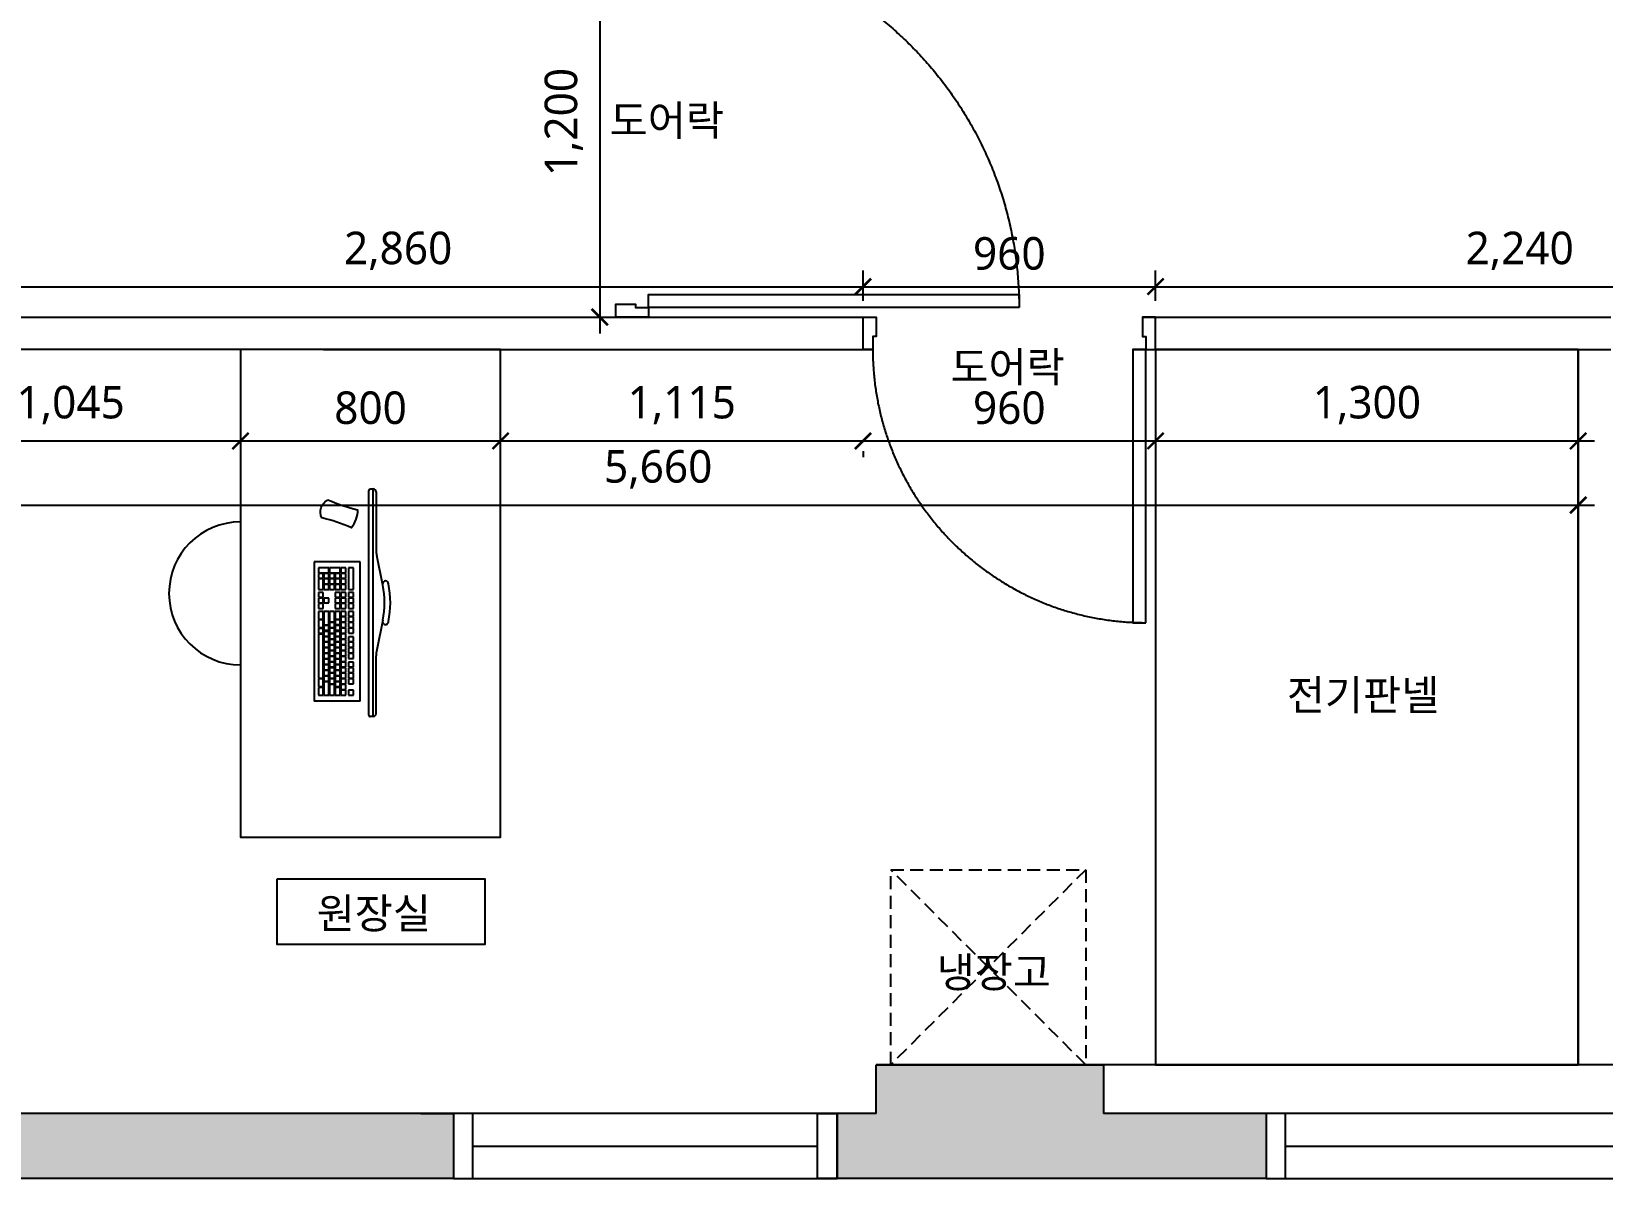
# Model space of a CAD drawing. Header units: metres. Extents: x 11578468 to 47831421, y -58341524 to -14256839.
# Drawn here: x 23907524 to 23912357, y -29118814 to -29115286 of the extents above; entities that cross this region are included whole.
import ezdxf
from ezdxf.enums import TextEntityAlignment as Align

# ---------------------------------------------------------------- set-up
doc = ezdxf.new("R2010")
doc.units = ezdxf.units.M
doc.header["$LTSCALE"] = 50
doc.header["$MEASUREMENT"] = 0
doc.linetypes.add('CENTER2', pattern=[28.575, 19.05, -3.175, 3.175, -3.175])
doc.linetypes.add('DH-HID2', pattern=[1.2, 0.8, -0.4])
doc.layers.get('0').update_dxf_attribs({"linetype": 'CONTINUOUS'})
doc.layers.get('DEFPOINTS').update_dxf_attribs({"linetype": 'CONTINUOUS'})
for name, color, linetype in [('0-ELC TEXT', 7, 'CONTINUOUS'), ('3.기호.계단선', 30, 'CONTINUOUS'), ('FU-FURM', 251, 'DH-HID2'), ('S-DIM', 7, 'CONTINUOUS'), ('wall', 3, 'CONTINUOUS'), ('WIN', 4, 'CONTINUOUS'), ('家具', 251, 'CONTINUOUS')]:
    doc.layers.add(name, color=color, linetype=linetype)
doc.layers.add('ha', color=8, linetype='CONTINUOUS', lineweight=5)
doc.styles.add('HY 울릉도 L', font='malgun.ttf')
doc.styles.add('맑은 고딕', font='malgun.ttf')
doc.dimstyles.new('사본 50', dxfattribs={"dimscale": 50, "dimtxt": 2, "dimasz": 1, "dimexe": 1, "dimexo": 1, "dimgap": 1, "dimtad": 1, "dimdec": 0, "dimrnd": 0.05, "dimdsep": 46, "dimlunit": 6, "dimtxsty": 'HY 울릉도 L', "dimblk": 'ARCHTICK', "dimcen": 2.5, "dimdle": 1, "dimclrd": 133, "dimclre": 133, "dimclrt": 30, "dimadec": 0, "dimazin": 0, "dimtfac": 1, "dimtdec": 0, "dimtix": 1, "dimtmove": 2, "dimatfit": 3, "dimldrblk": 'ARCHTICK', "dimfxl": 1, "dimlwd": -1, "dimlwe": -1, "dimarcsym": 0})

# ---------------------------------------------------------------- blocks, each defined once
blk = doc.blocks.new('*U356')
at = {"layer": 'WIN', "linetype": 'Continuous'}
blk.add_line((60, 100), (1120, 100), dxfattribs=at)
for points in [[(0, 0), (1180, 0), (1180, 200), (0, 200)], [(0, 0), (60, 0), (60, 200), (0, 200)], [(1180, 0), (1120, 0), (1120, 200), (1180, 200)]]:
    blk.add_lwpolyline(points, close=True, dxfattribs=at)
blk = doc.blocks.new('*U1959')
at = {"layer": 'WIN', "linetype": 'Continuous'}
blk.add_line((60, 100), (1090, 100), dxfattribs=at)
for points in [[(0, 0), (1150, 0), (1150, 200), (0, 200)], [(0, 0), (60, 0), (60, 200), (0, 200)], [(1150, 0), (1090, 0), (1090, 200), (1150, 200)]]:
    blk.add_lwpolyline(points, close=True, dxfattribs=at)
blk = doc.blocks.new('sdagdgds')
at = {"layer": 'ha', "transparency": 33554687}
h = blk.add_hatch(color=256, dxfattribs=at)
h.dxf.hatch_style = 1
h.paths.add_polyline_path([(23725502, -29128457), (23728302, -29128457), (23728302, -29132607), (23728502, -29132607), (23728502, -29128257), (23728302, -29128257), (23725302, -29128257), (23725302, -29132557), (23725502, -29132557)])
h.paths.add_polyline_path([(23728502, -29133657), (23728302, -29133657), (23728302, -29133757), (23725502, -29133757), (23725502, -29133657), (23725302, -29133657), (23725302, -29133757), (23724848.0976572, -29133757), (23724752, -29133757), (23724752, -29136507), (23725152, -29136507), (23725152, -29137657), (23725352, -29137657), (23725352, -29137507), (23727752, -29137507), (23727952, -29137507), (23727952, -29137307), (23725352, -29137307), (23725352, -29136507), (23727052, -29136507), (23727052, -29136707), (23727252, -29136707), (23727252, -29136507), (23727252, -29135757), (23727252, -29135707), (23727052, -29135707), (23727052, -29135757), (23727052, -29136307), (23725352, -29136307), (23724952, -29136307), (23724952, -29133957), (23727052, -29133957), (23727052, -29134507), (23727252, -29134507), (23727252, -29133957), (23728502, -29133957)])
h.paths.add_polyline_path([(23727952, -29138607), (23727752, -29138607), (23727752, -29139637), (23725352, -29139637), (23725352, -29139457), (23725152, -29139457), (23725152, -29140057), (23725352, -29140057), (23725352, -29139837), (23727752, -29139837), (23727752, -29139907), (23727952, -29139907), (23727952, -29139837)])
h.paths.add_polyline_path([(23727952, -29141007), (23727752, -29141007), (23727752, -29142007), (23725352, -29142007), (23725352, -29141857), (23725152, -29141857), (23725152, -29144557), (23725652, -29144557), (23725652, -29144657), (23729552, -29144657), (23729552, -29144457), (23725852, -29144457), (23725852, -29144357), (23725352, -29144357), (23725352, -29142207), (23727952, -29142207)])
h.paths.add_polyline_path([(23731552, -29144307), (23730852, -29144307), (23730852, -29144457), (23730732, -29144457), (23730732, -29144657), (23732052, -29144657), (23732052, -29144457), (23731552, -29144457)])
h.paths.add_polyline_path([(23739502, -29144457), (23736702, -29144457), (23736702, -29144307), (23736002, -29144307), (23736002, -29144457), (23733202, -29144457), (23733202, -29144657), (23739502, -29144657)])
h.paths.add_polyline_path([(23745902, -29143307), (23745702, -29143307), (23745702, -29144457), (23744702, -29144457), (23744702, -29144307), (23744002, -29144307), (23744002, -29144457), (23743102, -29144457), (23743102, -29144657), (23745902, -29144657)])
h.paths.add_polyline_path([(23745902, -29133157), (23745702, -29133157), (23745702, -29139657), (23745902, -29139657)])
h.paths.add_polyline_path([(23745902, -29140857), (23745702, -29140857), (23745702, -29142157), (23745902, -29142157)])
h.paths.add_polyline_path([(23744602, -29136307), (23743902, -29136307), (23743902, -29136657), (23744602, -29136657)])
h.paths.add_polyline_path([(23736702, -29136307), (23736002, -29136307), (23736002, -29136657), (23736702, -29136657)])
h.paths.add_polyline_path([(23731602, -29136307), (23730902, -29136307), (23730902, -29136657), (23731602, -29136657)])
h.paths.add_polyline_path([(23745902, -29130707), (23745702, -29130707), (23745702, -29131957), (23745902, -29131957)])
h.paths.add_polyline_path([(23745902, -29128257), (23743802, -29128257), (23743802, -29128457), (23743802, -29128707), (23744502, -29128707), (23744502, -29128457), (23745702, -29128457), (23745702, -29129607), (23745902, -29129607)])
h.paths.add_polyline_path([(23731602, -29128457), (23731602, -29128257), (23730902, -29128257), (23730902, -29130107), (23731102, -29130107), (23731102, -29128707), (23731602, -29128707)])
h.paths.add_polyline_path([(23736702, -29128257), (23736002, -29128257), (23736002, -29128457), (23736002, -29128707), (23736702, -29128707), (23736702, -29128457)])
at = {"layer": 'wall'}
for p, q in [((23730852, -29144457), (23730852, -29144307)), ((23730852, -29144307), (23731552, -29144307)), ((23731552, -29144307), (23731552, -29144457)), ((23729552, -29144457), (23725852, -29144457)), ((23729552, -29144457), (23729552, -29144657)), ((23730852, -29144457), (23730732, -29144457)), ((23730732, -29144457), (23730732, -29144657)), ((23732052, -29144457), (23731552, -29144457)), ((23732052, -29144457), (23732052, -29144657)), ((23729552, -29144657), (23725652, -29144657)), ((23732052, -29144657), (23730732, -29144657))]:
    blk.add_line(p, q, dxfattribs=at)
at = {"layer": 'WIN', "linetype": 'Continuous'}
for name, p in [('*U356', (23729552, -29144657)), ('*U1959', (23732052, -29144657))]:
    blk.add_blockref(name, p, dxfattribs=at)
blk = doc.blocks.new('*U617')
at = {"layer": 'WIN', "linetype": 'Continuous', "transparency": 33554687}
for points in [[(30, 1040), (30, 200), (70, 200), (70, 1040)], [(0, 200), (0, 100), (40, 100), (40, 160), (30, 160), (30, 200)], [(900, 200), (900, 100), (860, 100), (860, 160), (870, 160), (870, 200)]]:
    blk.add_lwpolyline(points, close=True, dxfattribs=at)
at = {"layer": 'WIN', "linetype": 'CENTER2', "ltscale": 20, "transparency": 33554687}
blk.add_arc((30, 200), 840, 0, 90, dxfattribs=at)
blk = doc.blocks.new('374982739')
for p, q in [((23848107.6, -29101178.4), (23848107.6, -29101356.3)), ((23848116.6, -29101169.4), (23848116.6, -29101169.4)), ((23848116.6, -29101169.4), (23848125.6, -29101169.4)), ((23848130.1, -29101173.9), (23848130.1, -29101864.9)), ((23848156.4, -29101216.2), (23848298.1, -29101216.2)), ((23848156.4, -29101216.2), (23848156.4, -29101644.8)), ((23848177.1, -29101235.2), (23848177.1, -29101250.4)), ((23848192.2, -29101235.2), (23848177.1, -29101235.2)), ((23848192.2, -29101250.4), (23848192.2, -29101235.2)), ((23848200.9, -29101235.2), (23848200.9, -29101250.4)), ((23848216, -29101235.2), (23848200.9, -29101235.2)), ((23848216, -29101250.4), (23848216, -29101235.2)), ((23848218.2, -29101235.2), (23848218.2, -29101259)), ((23848233.3, -29101235.2), (23848218.2, -29101235.2)), ((23848233.3, -29101259), (23848233.3, -29101235.2)), ((23848235.5, -29101235.2), (23848235.5, -29101267.7)), ((23848250.7, -29101235.2), (23848235.5, -29101235.2)), ((23848250.7, -29101267.7), (23848250.7, -29101235.2)), ((23848252.8, -29101235.2), (23848252.8, -29101276.4)), ((23848268, -29101235.2), (23848252.8, -29101235.2)), ((23848268, -29101276.4), (23848268, -29101235.2)), ((23848270.1, -29101235.2), (23848270.1, -29101259)), ((23848285.3, -29101235.2), (23848270.1, -29101235.2)), ((23848285.3, -29101259), (23848285.3, -29101235.2)), ((23848298.1, -29101644.8), (23848298.1, -29101216.2)), ((23848177.1, -29101250.4), (23848192.2, -29101250.4)), ((23848177.1, -29101269.9), (23848177.1, -29101285)), ((23848192.2, -29101269.9), (23848177.1, -29101269.9)), ((23848177.1, -29101285), (23848192.2, -29101285)), ((23848177.1, -29101287.2), (23848177.1, -29101302.3)), ((23848192.2, -29101287.2), (23848177.1, -29101287.2)), ((23848192.2, -29101285), (23848192.2, -29101269.9)), ((23848192.2, -29101302.3), (23848192.2, -29101287.2)), ((23848200.9, -29101250.4), (23848216, -29101250.4)), ((23848216, -29101252.6), (23848200.9, -29101252.6)), ((23848200.9, -29101252.6), (23848200.9, -29101267.7)), ((23848200.9, -29101267.7), (23848216, -29101267.7)), ((23848216, -29101269.9), (23848200.9, -29101269.9)), ((23848200.9, -29101269.9), (23848200.9, -29101285)), ((23848200.9, -29101285), (23848216, -29101285)), ((23848200.9, -29101287.2), (23848200.9, -29101302.3)), ((23848216, -29101287.2), (23848200.9, -29101287.2)), ((23848216, -29101267.7), (23848216, -29101252.6)), ((23848216, -29101285), (23848216, -29101269.9)), ((23848216, -29101302.3), (23848216, -29101287.2)), ((23848218.2, -29101259), (23848233.3, -29101259)), ((23848218.2, -29101261.2), (23848218.2, -29101276.4)), ((23848233.3, -29101261.2), (23848218.2, -29101261.2)), ((23848218.2, -29101276.4), (23848233.3, -29101276.4)), ((23848218.2, -29101278.5), (23848218.2, -29101293.7)), ((23848233.3, -29101278.5), (23848218.2, -29101278.5)), ((23848218.2, -29101293.7), (23848233.3, -29101293.7)), ((23848218.2, -29101295.8), (23848218.2, -29101311)), ((23848233.3, -29101295.8), (23848218.2, -29101295.8)), ((23848233.3, -29101276.4), (23848233.3, -29101261.2)), ((23848233.3, -29101293.7), (23848233.3, -29101278.5)), ((23848233.3, -29101311), (23848233.3, -29101295.8)), ((23848235.5, -29101267.7), (23848250.7, -29101267.7)), ((23848235.5, -29101269.9), (23848235.5, -29101285)), ((23848250.7, -29101269.9), (23848235.5, -29101269.9)), ((23848235.5, -29101285), (23848250.7, -29101285)), ((23848235.5, -29101287.2), (23848235.5, -29101302.3)), ((23848250.7, -29101287.2), (23848235.5, -29101287.2)), ((23848250.7, -29101285), (23848250.7, -29101269.9)), ((23848250.7, -29101302.3), (23848250.7, -29101287.2)), ((23848252.8, -29101276.4), (23848268, -29101276.4)), ((23848252.8, -29101278.5), (23848252.8, -29101293.7)), ((23848268, -29101278.5), (23848252.8, -29101278.5)), ((23848252.8, -29101293.7), (23848268, -29101293.7)), ((23848252.8, -29101295.8), (23848252.8, -29101311)), ((23848268, -29101295.8), (23848252.8, -29101295.8)), ((23848268, -29101293.7), (23848268, -29101278.5)), ((23848268, -29101311), (23848268, -29101295.8)), ((23848270.1, -29101259), (23848285.3, -29101259)), ((23848270.1, -29101261.2), (23848270.1, -29101285)), ((23848285.3, -29101261.2), (23848270.1, -29101261.2)), ((23848270.1, -29101285), (23848285.3, -29101285)), ((23848270.1, -29101287.2), (23848270.1, -29101423.5)), ((23848285.3, -29101287.2), (23848270.1, -29101287.2)), ((23848285.3, -29101285), (23848285.3, -29101261.2)), ((23848285.3, -29101423.5), (23848285.3, -29101287.2)), ((23848177.1, -29101302.3), (23848192.2, -29101302.3)), ((23848177.1, -29101304.5), (23848177.1, -29101319.6)), ((23848192.2, -29101304.5), (23848177.1, -29101304.5)), ((23848177.1, -29101319.6), (23848192.2, -29101319.6)), ((23848177.1, -29101321.8), (23848177.1, -29101337)), ((23848192.2, -29101321.8), (23848177.1, -29101321.8)), ((23848177.1, -29101337), (23848192.2, -29101337)), ((23848192.2, -29101319.6), (23848192.2, -29101304.5)), ((23848192.2, -29101337), (23848192.2, -29101321.8)), ((23848200.9, -29101302.3), (23848216, -29101302.3)), ((23848216, -29101304.5), (23848200.9, -29101304.5)), ((23848200.9, -29101304.5), (23848200.9, -29101319.6)), ((23848200.9, -29101319.6), (23848216, -29101319.6)), ((23848216, -29101321.8), (23848200.9, -29101321.8)), ((23848200.9, -29101321.8), (23848200.9, -29101337)), ((23848200.9, -29101337), (23848216, -29101337)), ((23848200.9, -29101339.1), (23848200.9, -29101354.3)), ((23848216, -29101339.1), (23848200.9, -29101339.1)), ((23848216, -29101319.6), (23848216, -29101304.5)), ((23848216, -29101337), (23848216, -29101321.8)), ((23848216, -29101354.3), (23848216, -29101339.1)), ((23848218.2, -29101311), (23848233.3, -29101311)), ((23848218.2, -29101313.2), (23848218.2, -29101328.3)), ((23848233.3, -29101313.2), (23848218.2, -29101313.2)), ((23848218.2, -29101328.3), (23848233.3, -29101328.3)), ((23848218.2, -29101330.5), (23848218.2, -29101345.6)), ((23848233.3, -29101330.5), (23848218.2, -29101330.5)), ((23848218.2, -29101345.6), (23848233.3, -29101345.6)), ((23848233.3, -29101328.3), (23848233.3, -29101313.2)), ((23848233.3, -29101345.6), (23848233.3, -29101330.5)), ((23848235.5, -29101302.3), (23848250.7, -29101302.3)), ((23848250.7, -29101304.5), (23848235.5, -29101304.5)), ((23848235.5, -29101304.5), (23848235.5, -29101319.6)), ((23848235.5, -29101319.6), (23848250.7, -29101319.6)), ((23848250.7, -29101321.8), (23848235.5, -29101321.8)), ((23848235.5, -29101321.8), (23848235.5, -29101337)), ((23848235.5, -29101337), (23848250.7, -29101337)), ((23848235.5, -29101339.1), (23848235.5, -29101354.3)), ((23848250.7, -29101339.1), (23848235.5, -29101339.1)), ((23848250.7, -29101319.6), (23848250.7, -29101304.5)), ((23848250.7, -29101337), (23848250.7, -29101321.8)), ((23848250.7, -29101354.3), (23848250.7, -29101339.1)), ((23848252.8, -29101311), (23848268, -29101311)), ((23848252.8, -29101313.2), (23848252.8, -29101328.3)), ((23848268, -29101313.2), (23848252.8, -29101313.2)), ((23848252.8, -29101328.3), (23848268, -29101328.3)), ((23848252.8, -29101330.5), (23848252.8, -29101345.6)), ((23848268, -29101330.5), (23848252.8, -29101330.5)), ((23848252.8, -29101345.6), (23848268, -29101345.6)), ((23848268, -29101328.3), (23848268, -29101313.2)), ((23848268, -29101345.6), (23848268, -29101330.5)), ((23848087.2, -29101465.3), (23848105.8, -29101374.3)), ((23848177.1, -29101347.8), (23848177.1, -29101362.9)), ((23848192.2, -29101347.8), (23848177.1, -29101347.8)), ((23848177.1, -29101362.9), (23848192.2, -29101362.9)), ((23848177.1, -29101365.1), (23848177.1, -29101380.3)), ((23848192.2, -29101365.1), (23848177.1, -29101365.1)), ((23848177.1, -29101380.3), (23848192.2, -29101380.3)), ((23848192.2, -29101382.4), (23848177.1, -29101382.4)), ((23848177.1, -29101382.4), (23848177.1, -29101397.6)), ((23848192.2, -29101362.9), (23848192.2, -29101347.8)), ((23848192.2, -29101380.3), (23848192.2, -29101365.1)), ((23848192.2, -29101397.6), (23848192.2, -29101382.4)), ((23848200.9, -29101354.3), (23848216, -29101354.3)), ((23848200.9, -29101356.4), (23848200.9, -29101371.6)), ((23848216, -29101356.4), (23848200.9, -29101356.4)), ((23848200.9, -29101371.6), (23848216, -29101371.6)), ((23848200.9, -29101373.8), (23848200.9, -29101388.9)), ((23848216, -29101373.8), (23848200.9, -29101373.8)), ((23848200.9, -29101388.9), (23848216, -29101388.9)), ((23848200.9, -29101391.1), (23848200.9, -29101406.2)), ((23848216, -29101391.1), (23848200.9, -29101391.1)), ((23848216, -29101371.6), (23848216, -29101356.4)), ((23848216, -29101388.9), (23848216, -29101373.8)), ((23848216, -29101406.2), (23848216, -29101391.1)), ((23848233.3, -29101347.8), (23848218.2, -29101347.8)), ((23848218.2, -29101347.8), (23848218.2, -29101362.9)), ((23848218.2, -29101362.9), (23848233.3, -29101362.9)), ((23848218.2, -29101365.1), (23848218.2, -29101380.3)), ((23848233.3, -29101365.1), (23848218.2, -29101365.1)), ((23848218.2, -29101380.3), (23848233.3, -29101380.3)), ((23848233.3, -29101382.4), (23848218.2, -29101382.4)), ((23848218.2, -29101382.4), (23848218.2, -29101397.6)), ((23848233.3, -29101362.9), (23848233.3, -29101347.8)), ((23848233.3, -29101380.3), (23848233.3, -29101365.1)), ((23848233.3, -29101397.6), (23848233.3, -29101382.4)), ((23848235.5, -29101354.3), (23848250.7, -29101354.3)), ((23848235.5, -29101356.4), (23848235.5, -29101371.6)), ((23848250.7, -29101356.4), (23848235.5, -29101356.4)), ((23848235.5, -29101371.6), (23848250.7, -29101371.6)), ((23848235.5, -29101373.8), (23848235.5, -29101388.9)), ((23848250.7, -29101373.8), (23848235.5, -29101373.8)), ((23848235.5, -29101388.9), (23848250.7, -29101388.9)), ((23848250.7, -29101391.1), (23848235.5, -29101391.1)), ((23848235.5, -29101391.1), (23848235.5, -29101406.2)), ((23848250.7, -29101371.6), (23848250.7, -29101356.4)), ((23848250.7, -29101388.9), (23848250.7, -29101373.8)), ((23848250.7, -29101406.2), (23848250.7, -29101391.1)), ((23848252.8, -29101347.8), (23848252.8, -29101362.9)), ((23848268, -29101347.8), (23848252.8, -29101347.8)), ((23848252.8, -29101362.9), (23848268, -29101362.9)), ((23848252.8, -29101365.1), (23848252.8, -29101380.3)), ((23848268, -29101365.1), (23848252.8, -29101365.1)), ((23848252.8, -29101380.3), (23848268, -29101380.3)), ((23848252.8, -29101382.4), (23848252.8, -29101397.6)), ((23848268, -29101382.4), (23848252.8, -29101382.4)), ((23848268, -29101362.9), (23848268, -29101347.8)), ((23848268, -29101380.3), (23848268, -29101365.1)), ((23848268, -29101397.6), (23848268, -29101382.4)), ((23848177.1, -29101397.6), (23848192.2, -29101397.6)), ((23848177.1, -29101399.7), (23848177.1, -29101414.9)), ((23848192.2, -29101399.7), (23848177.1, -29101399.7)), ((23848177.1, -29101414.9), (23848192.2, -29101414.9)), ((23848177.1, -29101425.7), (23848177.1, -29101440.9)), ((23848192.2, -29101425.7), (23848177.1, -29101425.7)), ((23848177.1, -29101440.9), (23848192.2, -29101440.9)), ((23848192.2, -29101414.9), (23848192.2, -29101399.7)), ((23848192.2, -29101440.9), (23848192.2, -29101425.7)), ((23848200.9, -29101406.2), (23848216, -29101406.2)), ((23848216, -29101408.4), (23848200.9, -29101408.4)), ((23848200.9, -29101408.4), (23848200.9, -29101423.5)), ((23848200.9, -29101423.5), (23848216, -29101423.5)), ((23848216, -29101425.7), (23848200.9, -29101425.7)), ((23848200.9, -29101425.7), (23848200.9, -29101440.9)), ((23848200.9, -29101440.9), (23848216, -29101440.9)), ((23848216, -29101423.5), (23848216, -29101408.4)), ((23848216, -29101440.9), (23848216, -29101425.7)), ((23848218.2, -29101397.6), (23848233.3, -29101397.6)), ((23848218.2, -29101399.7), (23848218.2, -29101414.9)), ((23848233.3, -29101399.7), (23848218.2, -29101399.7)), ((23848218.2, -29101414.9), (23848233.3, -29101414.9)), ((23848218.2, -29101417), (23848218.2, -29101432.2)), ((23848233.3, -29101417), (23848218.2, -29101417)), ((23848233.3, -29101432.2), (23848218.2, -29101432.2)), ((23848218.2, -29101434.4), (23848218.2, -29101449.5)), ((23848218.2, -29101434.4), (23848233.3, -29101434.4)), ((23848233.3, -29101414.9), (23848233.3, -29101399.7)), ((23848233.3, -29101432.2), (23848233.3, -29101417)), ((23848233.3, -29101449.5), (23848233.3, -29101434.4)), ((23848235.5, -29101406.2), (23848250.7, -29101406.2)), ((23848235.5, -29101408.4), (23848235.5, -29101423.5)), ((23848250.7, -29101408.4), (23848235.5, -29101408.4)), ((23848235.5, -29101423.5), (23848250.7, -29101423.5)), ((23848250.7, -29101425.7), (23848235.5, -29101425.7)), ((23848235.5, -29101425.7), (23848235.5, -29101440.9)), ((23848235.5, -29101440.9), (23848250.7, -29101440.9)), ((23848250.7, -29101423.5), (23848250.7, -29101408.4)), ((23848250.7, -29101440.9), (23848250.7, -29101425.7)), ((23848252.8, -29101397.6), (23848268, -29101397.6)), ((23848268, -29101399.7), (23848252.8, -29101399.7)), ((23848252.8, -29101399.7), (23848252.8, -29101414.9)), ((23848252.8, -29101414.9), (23848268, -29101414.9)), ((23848252.8, -29101417), (23848252.8, -29101432.2)), ((23848268, -29101417), (23848252.8, -29101417)), ((23848268, -29101432.2), (23848252.8, -29101432.2)), ((23848252.8, -29101434.4), (23848252.8, -29101449.5)), ((23848252.8, -29101434.4), (23848268, -29101434.4)), ((23848268, -29101414.9), (23848268, -29101399.7)), ((23848268, -29101432.2), (23848268, -29101417)), ((23848268, -29101449.5), (23848268, -29101434.4)), ((23848285.3, -29101423.5), (23848270.1, -29101423.5)), ((23848285.3, -29101425.7), (23848270.1, -29101425.7)), ((23848270.1, -29101425.7), (23848270.1, -29101440.9)), ((23848285.3, -29101440.9), (23848270.1, -29101440.9)), ((23848285.3, -29101440.9), (23848285.3, -29101425.7)), ((23848177.1, -29101443), (23848177.1, -29101458.2)), ((23848192.2, -29101443), (23848177.1, -29101443)), ((23848177.1, -29101458.2), (23848192.2, -29101458.2)), ((23848177.1, -29101460.3), (23848177.1, -29101475.5)), ((23848192.2, -29101460.3), (23848177.1, -29101460.3)), ((23848177.1, -29101475.5), (23848192.2, -29101475.5)), ((23848177.1, -29101477.6), (23848177.1, -29101492.8)), ((23848192.2, -29101477.6), (23848177.1, -29101477.6)), ((23848192.2, -29101458.2), (23848192.2, -29101443)), ((23848192.2, -29101475.5), (23848192.2, -29101460.3)), ((23848192.2, -29101492.8), (23848192.2, -29101477.6)), ((23848216, -29101443), (23848200.9, -29101443)), ((23848200.9, -29101443), (23848200.9, -29101458.2)), ((23848200.9, -29101458.2), (23848216, -29101458.2)), ((23848216, -29101460.3), (23848200.9, -29101460.3)), ((23848200.9, -29101460.3), (23848200.9, -29101475.5)), ((23848200.9, -29101475.5), (23848216, -29101475.5)), ((23848200.9, -29101477.6), (23848200.9, -29101492.8)), ((23848216, -29101477.6), (23848200.9, -29101477.6)), ((23848216, -29101458.2), (23848216, -29101443)), ((23848216, -29101475.5), (23848216, -29101460.3)), ((23848216, -29101492.8), (23848216, -29101477.6)), ((23848218.2, -29101449.5), (23848233.3, -29101449.5)), ((23848218.2, -29101451.7), (23848218.2, -29101466.8)), ((23848218.2, -29101451.7), (23848233.3, -29101451.7)), ((23848218.2, -29101466.8), (23848233.3, -29101466.8)), ((23848218.2, -29101469), (23848218.2, -29101492.8)), ((23848233.3, -29101469), (23848218.2, -29101469)), ((23848233.3, -29101466.8), (23848233.3, -29101451.7)), ((23848233.3, -29101492.8), (23848233.3, -29101469)), ((23848235.5, -29101443), (23848235.5, -29101458.2)), ((23848250.7, -29101443), (23848235.5, -29101443)), ((23848235.5, -29101458.2), (23848250.7, -29101458.2)), ((23848235.5, -29101460.3), (23848235.5, -29101492.8)), ((23848250.7, -29101460.3), (23848235.5, -29101460.3)), ((23848250.7, -29101458.2), (23848250.7, -29101443)), ((23848250.7, -29101492.8), (23848250.7, -29101460.3)), ((23848252.8, -29101449.5), (23848268, -29101449.5)), ((23848252.8, -29101451.7), (23848252.8, -29101492.8)), ((23848268, -29101451.7), (23848252.8, -29101451.7)), ((23848268, -29101492.8), (23848268, -29101451.7)), ((23848270.1, -29101443), (23848270.1, -29101466.8)), ((23848285.3, -29101443), (23848270.1, -29101443)), ((23848270.1, -29101466.8), (23848285.3, -29101466.8)), ((23848270.1, -29101469), (23848270.1, -29101492.8)), ((23848285.3, -29101469), (23848270.1, -29101469)), ((23848285.3, -29101466.8), (23848285.3, -29101443)), ((23848285.3, -29101492.8), (23848285.3, -29101469)), ((23848177.1, -29101492.8), (23848192.2, -29101492.8)), ((23848177.1, -29101501.5), (23848177.1, -29101516.6)), ((23848192.2, -29101501.5), (23848177.1, -29101501.5)), ((23848177.1, -29101516.6), (23848192.2, -29101516.6)), ((23848177.1, -29101518.8), (23848177.1, -29101533.9)), ((23848192.2, -29101518.8), (23848177.1, -29101518.8)), ((23848177.1, -29101533.9), (23848192.2, -29101533.9)), ((23848177.1, -29101536.1), (23848177.1, -29101551.2)), ((23848192.2, -29101536.1), (23848177.1, -29101536.1)), ((23848192.2, -29101516.6), (23848192.2, -29101501.5)), ((23848192.2, -29101533.9), (23848192.2, -29101518.8)), ((23848192.2, -29101551.2), (23848192.2, -29101536.1)), ((23848200.9, -29101492.8), (23848216, -29101492.8)), ((23848216, -29101501.5), (23848200.9, -29101501.5)), ((23848200.9, -29101501.5), (23848200.9, -29101516.6)), ((23848200.9, -29101516.6), (23848216, -29101516.6)), ((23848216, -29101518.8), (23848200.9, -29101518.8)), ((23848200.9, -29101518.8), (23848200.9, -29101533.9)), ((23848200.9, -29101533.9), (23848216, -29101533.9)), ((23848200.9, -29101536.1), (23848200.9, -29101551.2)), ((23848216, -29101536.1), (23848200.9, -29101536.1)), ((23848216, -29101516.6), (23848216, -29101501.5)), ((23848216, -29101533.9), (23848216, -29101518.8)), ((23848216, -29101551.2), (23848216, -29101536.1)), ((23848218.2, -29101492.8), (23848233.3, -29101492.8)), ((23848218.2, -29101501.5), (23848218.2, -29101516.6)), ((23848233.3, -29101501.5), (23848218.2, -29101501.5)), ((23848218.2, -29101516.6), (23848233.3, -29101516.6)), ((23848218.2, -29101518.8), (23848218.2, -29101533.9)), ((23848233.3, -29101518.8), (23848218.2, -29101518.8)), ((23848218.2, -29101533.9), (23848233.3, -29101533.9)), ((23848218.2, -29101536.1), (23848218.2, -29101551.2)), ((23848233.3, -29101536.1), (23848218.2, -29101536.1)), ((23848233.3, -29101516.6), (23848233.3, -29101501.5)), ((23848233.3, -29101533.9), (23848233.3, -29101518.8)), ((23848233.3, -29101551.2), (23848233.3, -29101536.1)), ((23848235.5, -29101492.8), (23848250.7, -29101492.8)), ((23848252.8, -29101492.8), (23848268, -29101492.8)), ((23848252.8, -29101518.8), (23848252.8, -29101533.9)), ((23848268, -29101518.8), (23848252.8, -29101518.8)), ((23848252.8, -29101533.9), (23848268, -29101533.9)), ((23848268, -29101533.9), (23848268, -29101518.8)), ((23848270.1, -29101492.8), (23848285.3, -29101492.8)), ((23848270.1, -29101501.5), (23848270.1, -29101516.6)), ((23848285.3, -29101501.5), (23848270.1, -29101501.5)), ((23848270.1, -29101516.6), (23848285.3, -29101516.6)), ((23848285.3, -29101518.8), (23848270.1, -29101518.8)), ((23848270.1, -29101518.8), (23848270.1, -29101533.9)), ((23848270.1, -29101533.9), (23848285.3, -29101533.9)), ((23848270.1, -29101536.1), (23848270.1, -29101551.2)), ((23848285.3, -29101536.1), (23848270.1, -29101536.1)), ((23848285.3, -29101516.6), (23848285.3, -29101501.5)), ((23848285.3, -29101533.9), (23848285.3, -29101518.8)), ((23848285.3, -29101551.2), (23848285.3, -29101536.1)), ((23848177.1, -29101551.2), (23848192.2, -29101551.2)), ((23848177.1, -29101559.9), (23848177.1, -29101627)), ((23848192.2, -29101559.9), (23848177.1, -29101559.9)), ((23848192.2, -29101627), (23848192.2, -29101559.9)), ((23848200.9, -29101551.2), (23848216, -29101551.2)), ((23848216, -29101559.9), (23848200.9, -29101559.9)), ((23848200.9, -29101559.9), (23848200.9, -29101575)), ((23848200.9, -29101575), (23848216, -29101575)), ((23848200.9, -29101577.2), (23848200.9, -29101592.4)), ((23848216, -29101577.2), (23848200.9, -29101577.2)), ((23848216, -29101575), (23848216, -29101559.9)), ((23848216, -29101592.4), (23848216, -29101577.2)), ((23848218.2, -29101551.2), (23848233.3, -29101551.2)), ((23848218.2, -29101559.9), (23848218.2, -29101575)), ((23848233.3, -29101559.9), (23848218.2, -29101559.9)), ((23848218.2, -29101575), (23848233.3, -29101575)), ((23848218.2, -29101577.2), (23848218.2, -29101592.4)), ((23848233.3, -29101577.2), (23848218.2, -29101577.2)), ((23848233.3, -29101575), (23848233.3, -29101559.9)), ((23848233.3, -29101592.4), (23848233.3, -29101577.2)), ((23848235.5, -29101559.9), (23848235.5, -29101575)), ((23848250.7, -29101559.9), (23848235.5, -29101559.9)), ((23848235.5, -29101575), (23848250.7, -29101575)), ((23848235.5, -29101577.2), (23848235.5, -29101592.4)), ((23848250.7, -29101577.2), (23848235.5, -29101577.2)), ((23848250.7, -29101575), (23848250.7, -29101559.9)), ((23848250.7, -29101592.4), (23848250.7, -29101577.2)), ((23848252.8, -29101559.9), (23848252.8, -29101575)), ((23848268, -29101559.9), (23848252.8, -29101559.9)), ((23848252.8, -29101575), (23848268, -29101575)), ((23848252.8, -29101577.2), (23848252.8, -29101592.4)), ((23848268, -29101577.2), (23848252.8, -29101577.2)), ((23848268, -29101575), (23848268, -29101559.9)), ((23848268, -29101592.4), (23848268, -29101577.2)), ((23848270.1, -29101551.2), (23848285.3, -29101551.2)), ((23848270.1, -29101559.9), (23848270.1, -29101592.4)), ((23848285.3, -29101559.9), (23848270.1, -29101559.9)), ((23848285.3, -29101592.4), (23848285.3, -29101559.9)), ((23848177.1, -29101627), (23848192.2, -29101627)), ((23848200.9, -29101592.4), (23848216, -29101592.4)), ((23848216, -29101594.5), (23848200.9, -29101594.5)), ((23848200.9, -29101594.5), (23848200.9, -29101609.7)), ((23848200.9, -29101609.7), (23848216, -29101609.7)), ((23848200.9, -29101611.8), (23848200.9, -29101627)), ((23848216, -29101611.8), (23848200.9, -29101611.8)), ((23848200.9, -29101627), (23848216, -29101627)), ((23848216, -29101609.7), (23848216, -29101594.5)), ((23848216, -29101627), (23848216, -29101611.8)), ((23848218.2, -29101592.4), (23848233.3, -29101592.4)), ((23848218.2, -29101594.5), (23848218.2, -29101609.7)), ((23848233.3, -29101594.5), (23848218.2, -29101594.5)), ((23848218.2, -29101609.7), (23848233.3, -29101609.7)), ((23848218.2, -29101611.8), (23848218.2, -29101627)), ((23848250.7, -29101611.8), (23848218.2, -29101611.8)), ((23848218.2, -29101627), (23848250.7, -29101627)), ((23848233.3, -29101609.7), (23848233.3, -29101594.5)), ((23848235.5, -29101592.4), (23848250.7, -29101592.4)), ((23848250.7, -29101594.5), (23848235.5, -29101594.5)), ((23848235.5, -29101594.5), (23848235.5, -29101609.7)), ((23848235.5, -29101609.7), (23848250.7, -29101609.7)), ((23848250.7, -29101609.7), (23848250.7, -29101594.5)), ((23848250.7, -29101627), (23848250.7, -29101611.8)), ((23848252.8, -29101592.4), (23848268, -29101592.4)), ((23848268, -29101594.5), (23848252.8, -29101594.5)), ((23848252.8, -29101594.5), (23848252.8, -29101609.7)), ((23848252.8, -29101609.7), (23848268, -29101609.7)), ((23848252.8, -29101611.8), (23848252.8, -29101627)), ((23848285.3, -29101611.8), (23848252.8, -29101611.8)), ((23848252.8, -29101627), (23848285.3, -29101627)), ((23848268, -29101609.7), (23848268, -29101594.5)), ((23848270.1, -29101592.4), (23848285.3, -29101592.4)), ((23848285.3, -29101594.5), (23848270.1, -29101594.5)), ((23848270.1, -29101594.5), (23848270.1, -29101609.7)), ((23848270.1, -29101609.7), (23848285.3, -29101609.7)), ((23848285.3, -29101609.7), (23848285.3, -29101594.5)), ((23848285.3, -29101627), (23848285.3, -29101611.8)), ((23848156.4, -29101644.8), (23848298.1, -29101644.8))]:
    blk.add_line(p, q)
blk.add_lwpolyline([(23848087.2, -29101573.5), (23848105.8, -29101664.4)])
blk.add_lwpolyline([(23848256, -29101836, 0.043661), (23848164.5, -29101805.2, -0.131652), (23848183.2, -29101749.7, 0.043661), (23848274.7, -29101780.5, -0.414214)], format="xyb", close=True)
for centre, radius, start, end in [((23848116.6, -29101178.4), 9, 90.0015, 180.0015), ((23848125.6, -29101173.9), 4.5, 0.0015, 90.0015), ((23848017.6, -29101356.3), 90, 348.4413, 0.0015), ((23848351.7, -29101519.4), 288, 168.4413, 191.5616), ((23848078.7, -29101461.7), 9.2, 0.0015, 180.0015), ((23848351.7, -29101519.4), 270, 168.4413, 191.5616), ((23848078.7, -29101577.1), 9.2, 180.0015, 0.0015), ((23848017.6, -29101682.5), 90, 0.0015, 11.5616), ((23848125.6, -29101864.9), 4.5, 270.0015, 0.0015)]:
    blk.add_arc(centre, radius, start, end)
at = {"layer": '家具', "color": 251, "true_color": 0x636466}
for p, q in [((23848116.6, -29101169.4), (23848116.6, -29101869.4)), ((23848107.6, -29101860.4), (23848107.6, -29101682.5)), ((23848116.6, -29101869.4), (23848116.6, -29101869.4)), ((23848125.6, -29101869.4), (23848116.6, -29101869.4))]:
    blk.add_line(p, q, dxfattribs=at)
blk.add_arc((23848116.6, -29101860.4), 9, 180.0015, 270.0015, dxfattribs=at)
blk = doc.blocks.new('_ArchTick')
at = {"color": 0, "linetype": 'ByBlock', "const_width": 0.15}
blk.add_lwpolyline([(-0.5, -0.5), (0.5, 0.5)], dxfattribs=at)
blk = doc.blocks.new('*D1444')
at = {"layer": 'DEFPOINTS', "color": 0, "ltscale": 10, "transparency": 16777216}
for p in [(23909321.7, -29114964.5), (23909271.7, -29116164.5), (23909271.7, -29116164.5)]:
    blk.add_point(p, dxfattribs=at)
at = {"layer": 'S-DIM', "color": 133, "ltscale": 10, "transparency": 16777216}
for p, q in [((23909271.7, -29114914.5), (23909271.7, -29116214.5)), ((23909271.7, -29114964.5), (23909221.7, -29114964.5)), ((23909321.7, -29116164.5), (23909321.7, -29116164.5))]:
    blk.add_line(p, q, dxfattribs=at)
at = {"layer": 'S-DIM', "color": 133, "ltscale": 10, "transparency": 16777216, "xscale": 50, "yscale": 50, "zscale": 50}
for p, rotation in [((23909271.7, -29114964.5), 90), ((23909271.7, -29116164.5), 270)]:
    blk.add_blockref('_ArchTick', p, dxfattribs=dict(at, rotation=rotation))
at = {"layer": 'S-DIM', "color": 30, "ltscale": 10, "transparency": 16777216, "insert": (23909161.4, -29115564.5), "char_height": 100, "attachment_point": 5, "rotation": 90, "style": 'HY 울릉도 L'}
blk.add_mtext('1,200', dxfattribs=at)
blk = doc.blocks.new('*D1447')
at = {"layer": 'DEFPOINTS', "color": 0, "ltscale": 10, "transparency": 16777216}
for p in [(23910081.7, -29116070.9), (23907221.7, -29116164.5), (23910081.7, -29116164.5)]:
    blk.add_point(p, dxfattribs=at)
at = {"layer": 'S-DIM', "color": 133, "ltscale": 10, "transparency": 16777216}
for p, q in [((23907221.7, -29116114.5), (23907221.7, -29116020.9)), ((23910081.7, -29116114.5), (23910081.7, -29116020.9)), ((23907171.7, -29116070.9), (23910131.7, -29116070.9))]:
    blk.add_line(p, q, dxfattribs=at)
at = {"layer": 'S-DIM', "color": 133, "ltscale": 10, "transparency": 16777216, "xscale": 50, "yscale": 50, "zscale": 50, "rotation": 180}
blk.add_blockref('_ArchTick', (23907221.7, -29116070.9), dxfattribs=at)
at = {"layer": 'S-DIM', "color": 133, "ltscale": 10, "transparency": 16777216, "xscale": 50, "yscale": 50, "zscale": 50}
blk.add_blockref('_ArchTick', (23910081.7, -29116070.9), dxfattribs=at)
at = {"layer": 'S-DIM', "color": 30, "ltscale": 10, "transparency": 16777216, "insert": (23908651.7, -29115960.8), "char_height": 100, "attachment_point": 5, "style": 'HY 울릉도 L'}
blk.add_mtext('2,860', dxfattribs=at)
blk = doc.blocks.new('*D1448')
at = {"layer": 'DEFPOINTS', "color": 0, "ltscale": 10, "transparency": 16777216}
for p in [(23910981.7, -29116070.9), (23910081.7, -29116164.5), (23910981.7, -29116164.5)]:
    blk.add_point(p, dxfattribs=at)
at = {"layer": 'S-DIM', "color": 133, "ltscale": 10, "transparency": 16777216}
for p, q in [((23910081.7, -29116114.5), (23910081.7, -29116020.9)), ((23910981.7, -29116114.5), (23910981.7, -29116020.9)), ((23910031.7, -29116070.9), (23911031.7, -29116070.9))]:
    blk.add_line(p, q, dxfattribs=at)
at = {"layer": 'S-DIM', "color": 133, "ltscale": 10, "transparency": 16777216, "xscale": 50, "yscale": 50, "zscale": 50, "rotation": 180}
blk.add_blockref('_ArchTick', (23910081.7, -29116070.9), dxfattribs=at)
at = {"layer": 'S-DIM', "color": 133, "ltscale": 10, "transparency": 16777216, "xscale": 50, "yscale": 50, "zscale": 50}
blk.add_blockref('_ArchTick', (23910981.7, -29116070.9), dxfattribs=at)
at = {"layer": 'S-DIM', "color": 30, "ltscale": 10, "transparency": 16777216, "insert": (23910531.7, -29115969.2), "char_height": 100, "attachment_point": 5, "style": 'HY 울릉도 L'}
blk.add_mtext('960', dxfattribs=at)
blk = doc.blocks.new('*D1449')
at = {"layer": 'DEFPOINTS', "color": 0, "ltscale": 10, "transparency": 16777216}
for p in [(23913221.7, -29116070.9), (23910981.7, -29116164.5), (23913221.7, -29116164.5)]:
    blk.add_point(p, dxfattribs=at)
at = {"layer": 'S-DIM', "color": 133, "ltscale": 10, "transparency": 16777216}
for p, q in [((23910981.7, -29116114.5), (23910981.7, -29116020.9)), ((23913221.7, -29116114.5), (23913221.7, -29116020.9)), ((23910931.7, -29116070.9), (23913271.7, -29116070.9))]:
    blk.add_line(p, q, dxfattribs=at)
at = {"layer": 'S-DIM', "color": 133, "ltscale": 10, "transparency": 16777216, "xscale": 50, "yscale": 50, "zscale": 50, "rotation": 180}
blk.add_blockref('_ArchTick', (23910981.7, -29116070.9), dxfattribs=at)
at = {"layer": 'S-DIM', "color": 133, "ltscale": 10, "transparency": 16777216, "xscale": 50, "yscale": 50, "zscale": 50}
blk.add_blockref('_ArchTick', (23913221.7, -29116070.9), dxfattribs=at)
at = {"layer": 'S-DIM', "color": 30, "ltscale": 10, "transparency": 16777216, "insert": (23912101.7, -29115960.8), "char_height": 100, "attachment_point": 5, "style": 'HY 울릉도 L'}
blk.add_mtext('2,240', dxfattribs=at)
blk = doc.blocks.new('*D1461')
at = {"layer": 'DEFPOINTS', "color": 0, "ltscale": 10, "transparency": 16777216}
for p in [(23907121.7, -29116364.5), (23908166.7, -29116545.5), (23908166.7, -29116545.5)]:
    blk.add_point(p, dxfattribs=at)
at = {"layer": 'S-DIM', "color": 133, "ltscale": 10, "transparency": 16777216}
for p, q in [((23907121.7, -29116414.5), (23907121.7, -29116595.5)), ((23907071.7, -29116545.5), (23908216.7, -29116545.5))]:
    blk.add_line(p, q, dxfattribs=at)
at = {"layer": 'S-DIM', "color": 133, "ltscale": 10, "transparency": 16777216, "xscale": 50, "yscale": 50, "zscale": 50, "rotation": 180}
blk.add_blockref('_ArchTick', (23907121.7, -29116545.5), dxfattribs=at)
at = {"layer": 'S-DIM', "color": 133, "ltscale": 10, "transparency": 16777216, "xscale": 50, "yscale": 50, "zscale": 50}
blk.add_blockref('_ArchTick', (23908166.7, -29116545.5), dxfattribs=at)
at = {"layer": 'S-DIM', "color": 30, "ltscale": 10, "transparency": 16777216, "insert": (23907644.2, -29116435.2), "char_height": 100, "attachment_point": 5, "style": 'HY 울릉도 L'}
blk.add_mtext('1,045', dxfattribs=at)
blk = doc.blocks.new('*D1462')
at = {"layer": 'DEFPOINTS', "color": 0, "ltscale": 10, "transparency": 16777216}
for p in [(23908166.7, -29116545.5), (23908966.7, -29116545.5), (23908966.7, -29116545.5)]:
    blk.add_point(p, dxfattribs=at)
at = {"layer": 'S-DIM', "color": 133, "ltscale": 10, "transparency": 16777216}
blk.add_line((23908116.7, -29116545.5), (23909016.7, -29116545.5), dxfattribs=at)
at = {"layer": 'S-DIM', "color": 133, "ltscale": 10, "transparency": 16777216, "xscale": 50, "yscale": 50, "zscale": 50, "rotation": 180}
blk.add_blockref('_ArchTick', (23908166.7, -29116545.5), dxfattribs=at)
at = {"layer": 'S-DIM', "color": 133, "ltscale": 10, "transparency": 16777216, "xscale": 50, "yscale": 50, "zscale": 50}
blk.add_blockref('_ArchTick', (23908966.7, -29116545.5), dxfattribs=at)
at = {"layer": 'S-DIM', "color": 30, "ltscale": 10, "transparency": 16777216, "insert": (23908566.7, -29116443.9), "char_height": 100, "attachment_point": 5, "style": 'HY 울릉도 L'}
blk.add_mtext('800', dxfattribs=at)
blk = doc.blocks.new('*D1463')
at = {"layer": 'DEFPOINTS', "color": 0, "ltscale": 10, "transparency": 16777216}
for p in [(23908966.7, -29116545.5), (23910081.7, -29116526.7), (23910081.7, -29116545.5)]:
    blk.add_point(p, dxfattribs=at)
at = {"layer": 'S-DIM', "color": 133, "ltscale": 10, "transparency": 16777216}
for p, q in [((23908916.7, -29116545.5), (23910131.7, -29116545.5)), ((23910081.7, -29116576.7), (23910081.7, -29116595.5))]:
    blk.add_line(p, q, dxfattribs=at)
at = {"layer": 'S-DIM', "color": 133, "ltscale": 10, "transparency": 16777216, "xscale": 50, "yscale": 50, "zscale": 50, "rotation": 180}
blk.add_blockref('_ArchTick', (23908966.7, -29116545.5), dxfattribs=at)
at = {"layer": 'S-DIM', "color": 133, "ltscale": 10, "transparency": 16777216, "xscale": 50, "yscale": 50, "zscale": 50}
blk.add_blockref('_ArchTick', (23910081.7, -29116545.5), dxfattribs=at)
at = {"layer": 'S-DIM', "color": 30, "ltscale": 10, "transparency": 16777216, "insert": (23909524.2, -29116435.2), "char_height": 100, "attachment_point": 5, "style": 'HY 울릉도 L'}
blk.add_mtext('1,115', dxfattribs=at)
blk = doc.blocks.new('*D1464')
at = {"layer": 'DEFPOINTS', "color": 0, "ltscale": 10, "transparency": 16777216}
for p in [(23910081.7, -29116526.7), (23910981.7, -29116526.7), (23910981.7, -29116545.5)]:
    blk.add_point(p, dxfattribs=at)
at = {"layer": 'S-DIM', "color": 133, "ltscale": 10, "transparency": 16777216}
for p, q in [((23910031.7, -29116545.5), (23911031.7, -29116545.5)), ((23910081.7, -29116576.7), (23910081.7, -29116595.5)), ((23910981.7, -29116576.7), (23910981.7, -29116595.5))]:
    blk.add_line(p, q, dxfattribs=at)
at = {"layer": 'S-DIM', "color": 133, "ltscale": 10, "transparency": 16777216, "xscale": 50, "yscale": 50, "zscale": 50, "rotation": 180}
blk.add_blockref('_ArchTick', (23910081.7, -29116545.5), dxfattribs=at)
at = {"layer": 'S-DIM', "color": 133, "ltscale": 10, "transparency": 16777216, "xscale": 50, "yscale": 50, "zscale": 50}
blk.add_blockref('_ArchTick', (23910981.7, -29116545.5), dxfattribs=at)
at = {"layer": 'S-DIM', "color": 30, "ltscale": 10, "transparency": 16777216, "insert": (23910531.7, -29116443.9), "char_height": 100, "attachment_point": 5, "style": 'HY 울릉도 L'}
blk.add_mtext('960', dxfattribs=at)
blk = doc.blocks.new('*D1465')
at = {"layer": 'DEFPOINTS', "color": 0, "ltscale": 10, "transparency": 16777216}
for p in [(23910981.7, -29116526.7), (23912281.7, -29116526.7), (23912281.7, -29116545.5)]:
    blk.add_point(p, dxfattribs=at)
at = {"layer": 'S-DIM', "color": 133, "ltscale": 10, "transparency": 16777216}
for p, q in [((23910931.7, -29116545.5), (23912331.7, -29116545.5)), ((23910981.7, -29116576.7), (23910981.7, -29116595.5)), ((23912281.7, -29116576.7), (23912281.7, -29116595.5))]:
    blk.add_line(p, q, dxfattribs=at)
at = {"layer": 'S-DIM', "color": 133, "ltscale": 10, "transparency": 16777216, "xscale": 50, "yscale": 50, "zscale": 50, "rotation": 180}
blk.add_blockref('_ArchTick', (23910981.7, -29116545.5), dxfattribs=at)
at = {"layer": 'S-DIM', "color": 133, "ltscale": 10, "transparency": 16777216, "xscale": 50, "yscale": 50, "zscale": 50}
blk.add_blockref('_ArchTick', (23912281.7, -29116545.5), dxfattribs=at)
at = {"layer": 'S-DIM', "color": 30, "ltscale": 10, "transparency": 16777216, "insert": (23911631.7, -29116435.2), "char_height": 100, "attachment_point": 5, "style": 'HY 울릉도 L'}
blk.add_mtext('1,300', dxfattribs=at)
blk = doc.blocks.new('*D1467')
at = {"layer": 'DEFPOINTS', "color": 0, "ltscale": 10, "transparency": 16777216}
for p in [(23912281.7, -29116264.5), (23906621.7, -29116364.5), (23912281.7, -29116742.8)]:
    blk.add_point(p, dxfattribs=at)
at = {"layer": 'S-DIM', "color": 133, "ltscale": 10, "transparency": 16777216}
for p, q in [((23912281.7, -29116314.5), (23912281.7, -29116792.8)), ((23906621.7, -29116414.5), (23906621.7, -29116792.8)), ((23906571.7, -29116742.8), (23912331.7, -29116742.8))]:
    blk.add_line(p, q, dxfattribs=at)
at = {"layer": 'S-DIM', "color": 133, "ltscale": 10, "transparency": 16777216, "xscale": 50, "yscale": 50, "zscale": 50, "rotation": 180}
blk.add_blockref('_ArchTick', (23906621.7, -29116742.8), dxfattribs=at)
at = {"layer": 'S-DIM', "color": 133, "ltscale": 10, "transparency": 16777216, "xscale": 50, "yscale": 50, "zscale": 50}
blk.add_blockref('_ArchTick', (23912281.7, -29116742.8), dxfattribs=at)
at = {"layer": 'S-DIM', "color": 30, "ltscale": 10, "transparency": 16777216, "insert": (23909451.7, -29116632.8), "char_height": 100, "attachment_point": 5, "style": 'HY 울릉도 L'}
blk.add_mtext('5,660', dxfattribs=at)
blk = doc.blocks.new('*U1356')
at = {"layer": 'WIN', "linetype": 'Continuous', "transparency": 33554687}
for points in [[(30, 1340), (30, 200), (70, 200), (70, 1340)], [(0, 200), (0, 100), (40, 100), (40, 160), (30, 160), (30, 200)], [(1200, 200), (1200, 100), (1160, 100), (1160, 160), (1170, 160), (1170, 200)]]:
    blk.add_lwpolyline(points, close=True, dxfattribs=at)
at = {"layer": 'WIN', "linetype": 'CENTER2', "ltscale": 20, "transparency": 33554687}
blk.add_arc((30, 200), 1140, 0, 90, dxfattribs=at)

msp = doc.modelspace()

# ---------------------------------------------------------------- linework, layer by layer
at = {"layer": '0-ELC TEXT'}
msp.add_lwpolyline([(23908279.9, -29117892.3), (23908918.4, -29117892.3), (23908918.4, -29118094.8), (23908279.9, -29118094.8)], close=True, dxfattribs=at)
at = {"layer": 'FU-FURM'}
for p, q in [((23910766.9, -29118464.5), (23910166.9, -29117864.5)), ((23910766.9, -29117864.5), (23910166.9, -29118464.5))]:
    msp.add_line(p, q, dxfattribs=at)
msp.add_lwpolyline([(23910166.9, -29117864.5), (23910766.9, -29117864.5), (23910766.9, -29118464.5), (23910166.9, -29118464.5)], close=True, dxfattribs=at)
at = {"layer": 'wall', "ltscale": 10}
for p, q in [((23904621.7, -29116164.5), (23908421.7, -29116164.5)), ((23908421.7, -29116164.5), (23910121.7, -29116164.5)), ((23910941.7, -29116164.5), (23912381.7, -29116164.5)), ((23908421.7, -29116264.5), (23907221.7, -29116264.5)), ((23908421.7, -29116264.5), (23910111.7, -29116264.5)), ((23910911.7, -29116264.5), (23912381.7, -29116264.5)), ((23912281.7, -29116264.5), (23912281.7, -29118464.5)), ((23912281.7, -29116364.5), (23912281.7, -29118464.5)), ((23914421.7, -29118464.5), (23910121.7, -29118464.5)), ((23908721.7, -29118614.5), (23908821.7, -29118614.5)), ((23910121.7, -29118614.5), (23908821.7, -29118614.5)), ((23910121.7, -29118614.5), (23908821.7, -29118614.5)), ((23912821.7, -29118614.5), (23910821.7, -29118614.5)), ((23912821.7, -29118614.5), (23910821.7, -29118614.5))]:
    msp.add_line(p, q, dxfattribs=at)
at = {"layer": '家具', "color": 251, "true_color": 0x636466}
for points in [[(23908166.7, -29116264.5), (23908166.7, -29117764.5), (23908966.7, -29117764.5), (23908966.7, -29116264.5)], [(23910981.7, -29116264.5), (23910981.7, -29118464.5), (23912281.7, -29118464.5), (23912281.7, -29116264.5)]]:
    msp.add_lwpolyline(points, close=True, dxfattribs=at)
msp.add_arc((23908166.7, -29117014.5), 220, 90, 270, dxfattribs=at)

# ---------------------------------------------------------------- block references
at = {"layer": '3.기호.계단선'}
msp.add_blockref('sdagdgds', (179269.7, 25842.5), dxfattribs=at)
at = {"layer": 'WIN', "linetype": 'Continuous', "xscale": -1, "rotation": 270}
msp.add_blockref('*U1356', (23909221.7, -29116164.5), dxfattribs=at)
at = {"layer": 'WIN', "linetype": 'Continuous', "rotation": 180}
msp.add_blockref('*U617', (23910981.7, -29116064.5), dxfattribs=at)
at = {"layer": '家具', "color": 251, "true_color": 0x636466, "rotation": 180}
msp.add_blockref('374982739', (47756691.5, -58218562.5), dxfattribs=at)

# ---------------------------------------------------------------- texts
at = {"layer": '0-ELC TEXT', "style": '맑은 고딕'}
for s, p in [('도어락', (23909302.4, -29115606.3)), ('도어락', (23910350.6, -29116364.4)), ('전기판넬', (23911385.6, -29117373.7)), ('원장실', (23908401.1, -29118045.2))]:
    msp.add_text(s, height=93.33, dxfattribs=at).set_placement(p)
msp.add_text('냉장고', height=93.33, rotation=360, dxfattribs=at).set_placement((23910483.8, -29118179.7), align=Align.MIDDLE_CENTER)

# ---------------------------------------------------------------- dimensions: what is measured, and where the dimension line sits
at = {"layer": 'S-DIM', "ltscale": 10}
dim = msp.add_linear_dim(base=(23909271.7, -29116164.5), p1=(23909321.7, -29114964.5), p2=(23909271.7, -29116164.5), angle=90, dimstyle='사본 50', dxfattribs=at)
dim.commit()
dim.dimension.update_dxf_attribs({"geometry": '*D1444', "text_midpoint": (23909161.4, -29115564.5)})
for base, p1, p2, picture, middle in [((23910081.7, -29116070.9), (23907221.7, -29116164.5), (23910081.7, -29116164.5), '*D1447', (23908651.7, -29115960.8)), ((23913221.7, -29116070.9), (23910981.7, -29116164.5), (23913221.7, -29116164.5), '*D1449', (23912101.7, -29115960.8)), ((23912281.7, -29116742.8), (23906621.7, -29116364.5), (23912281.7, -29116264.5), '*D1467', (23909451.7, -29116632.8)), ((23908166.7, -29116545.5), (23907121.7, -29116364.5), (23908166.7, -29116545.5), '*D1461', (23907644.2, -29116435.2)), ((23910081.7, -29116545.5), (23908966.7, -29116545.5), (23910081.7, -29116526.7), '*D1463', (23909524.2, -29116435.2)), ((23912281.7, -29116545.5), (23910981.7, -29116526.7), (23912281.7, -29116526.7), '*D1465', (23911631.7, -29116435.2)), ((23908966.7, -29116545.5), (23908166.7, -29116545.5), (23908966.7, -29116545.5), '*D1462', (23908566.7, -29116443.9))]:
    dim = msp.add_linear_dim(base=base, p1=p1, p2=p2, dimstyle='사본 50', dxfattribs=at)
    dim.commit()
    dim.dimension.update_dxf_attribs({"geometry": picture, "text_midpoint": middle})
for base, p1, p2, picture, middle in [((23910981.7, -29116070.9), (23910081.7, -29116164.5), (23910981.7, -29116164.5), '*D1448', (23910531.7, -29115969.2)), ((23910981.7, -29116545.5), (23910081.7, -29116526.7), (23910981.7, -29116526.7), '*D1464', (23910531.7, -29116443.9))]:
    dim = msp.add_linear_dim(base=base, p1=p1, p2=p2, text='960', dimstyle='사본 50', dxfattribs=at)
    dim.commit()
    dim.dimension.update_dxf_attribs({"geometry": picture, "text_midpoint": middle})

doc.saveas('drawing.dxf')
